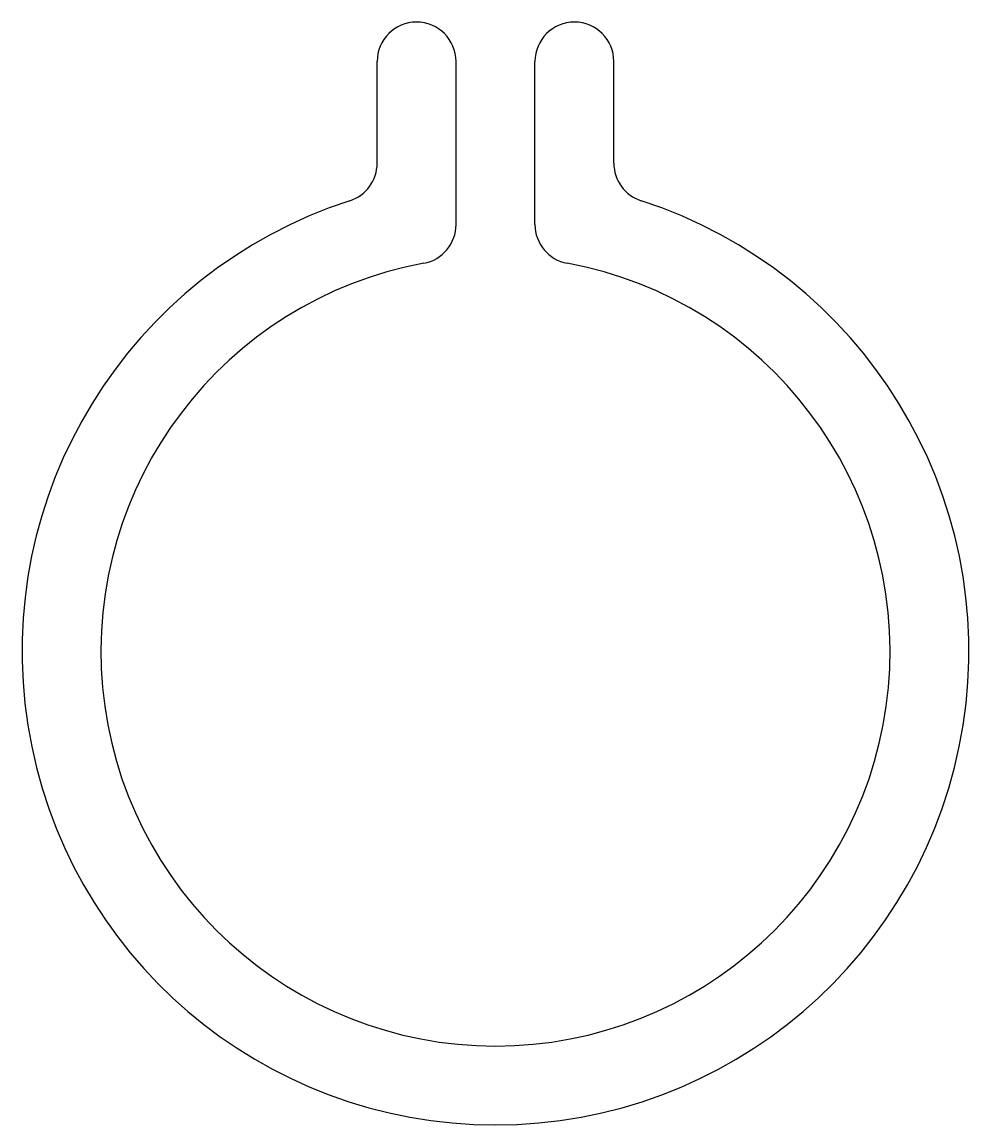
# Model space of a CAD drawing. Header units: millimetres. Extents: x -24 to 24, y -24 to 31.9.
import ezdxf

# ---------------------------------------------------------------- set-up
doc = ezdxf.new("R2010")
doc.units = ezdxf.units.MM

msp = doc.modelspace()

# ---------------------------------------------------------------- linework, layer by layer
at = {"color": 7, "linetype": 'Continuous', "lineweight": 25}
for p, q in [((-6, 24.739), (-6, 29.892)), ((-2, 21.633), (-2, 29.892)), ((2, 21.633), (2, 29.892)), ((6, 24.739), (6, 29.892))]:
    msp.add_line(p, q, dxfattribs=at)
for centre, radius, start, end in [((-4, 29.892), 2, 0, 180), ((4, 29.892), 2, 0, 180), ((-8, 24.739), 2, 287.9202, 0), ((8, 24.739), 2, 180, 252.0798), ((0, 0), 24, 107.9202, 72.0798), ((-4, 21.633), 2, 280.4757, 0), ((4, 21.633), 2, 180, 259.5243), ((0, 0), 20, 100.4757, 79.5243)]:
    msp.add_arc(centre, radius, start, end, dxfattribs=at)

doc.saveas('drawing.dxf')
